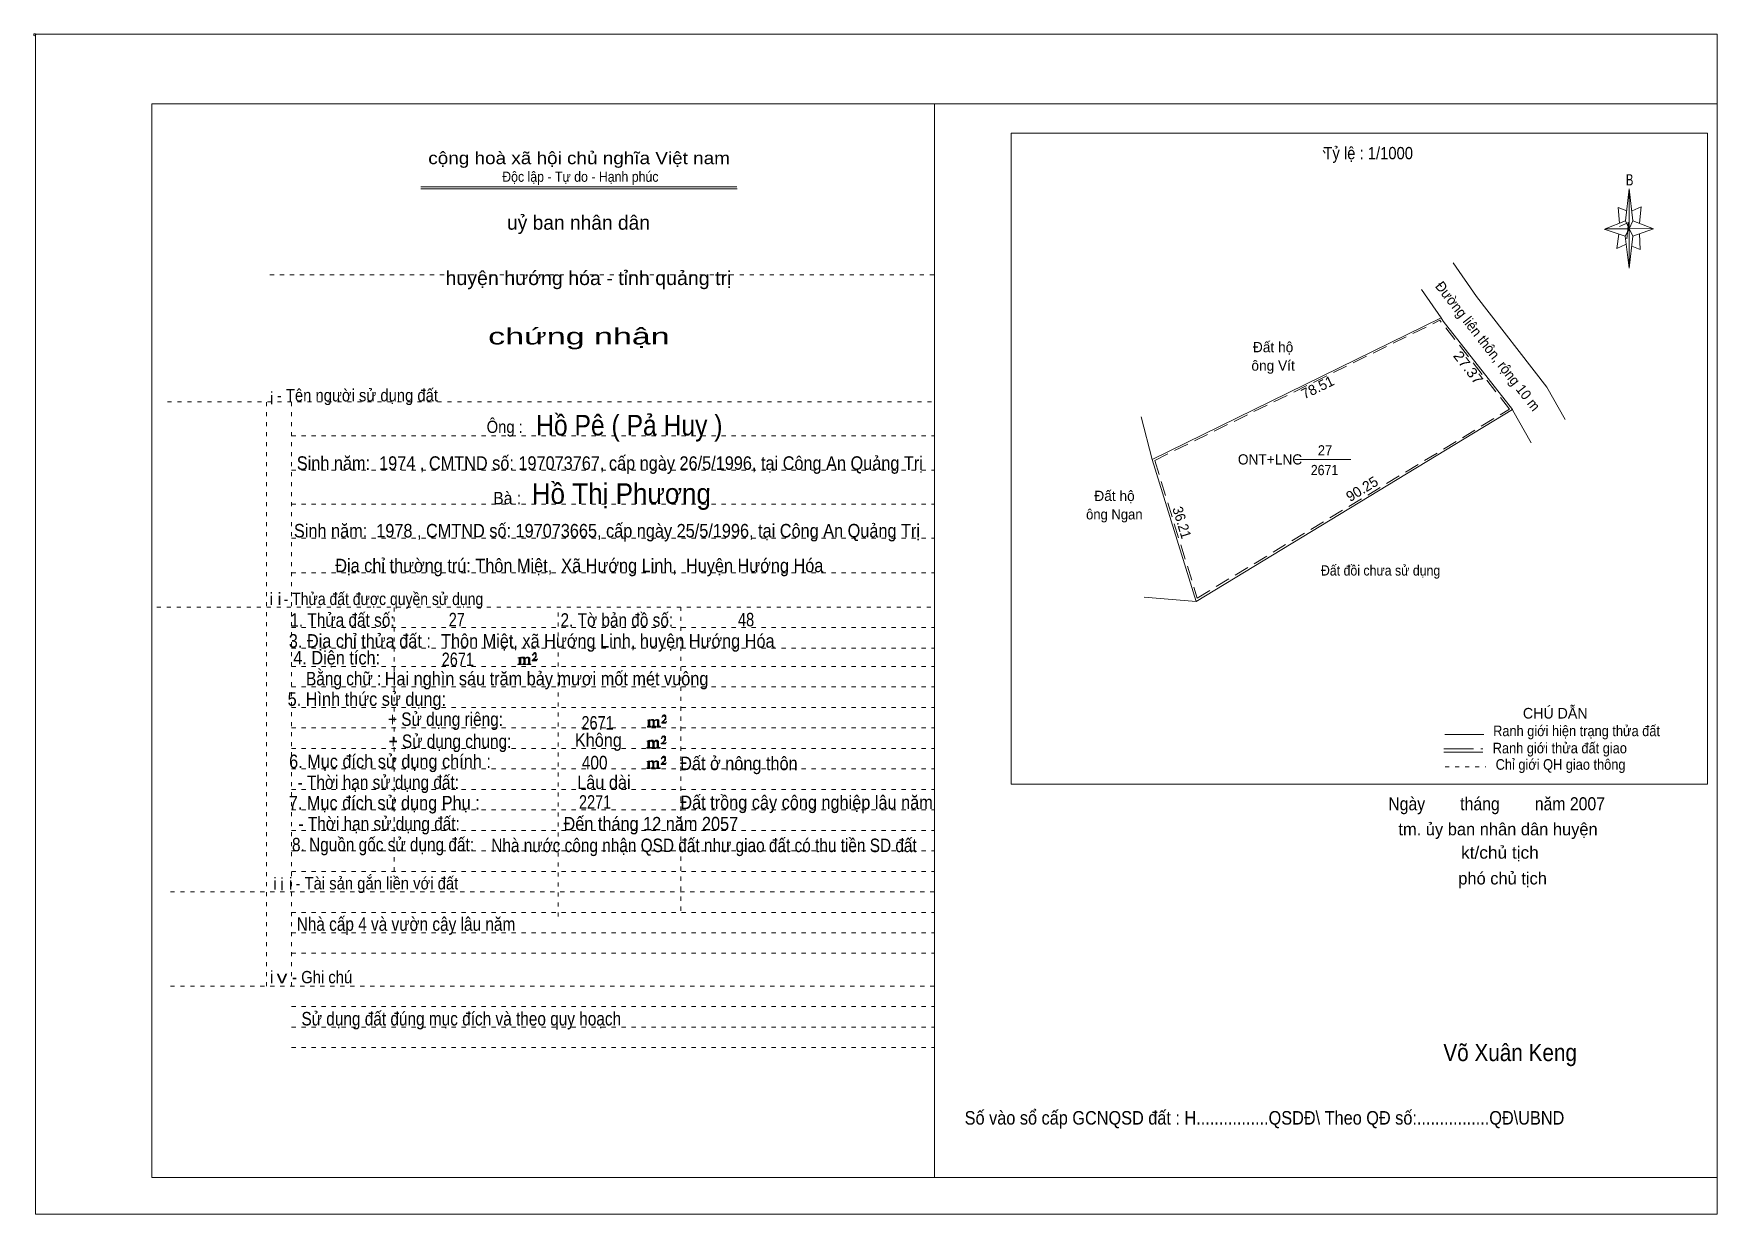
# Model space of a CAD drawing. Header units: centimetres. Extents: x -1.6 to 39.5, y -3.3 to 25.5.
import ezdxf
from ezdxf.enums import TextEntityAlignment as Align

# ---------------------------------------------------------------- set-up
doc = ezdxf.new("R2010")
doc.units = ezdxf.units.CM
doc.header["$LTSCALE"] = 0.12
for name, pattern in [('DOTTED', [1.5, 0.3, -1.2]), ('LONG_DASHED', [7.5, 6, -1.5]), ('MEDIUM_DASHED', [4.5, 3, -1.5])]:
    doc.linetypes.add(name, pattern=pattern)
for name, color, linetype, lineweight in [('1', 7, 'DOTTED', 13), ('10', 7, 'Continuous', 13), ('13', 7, 'Continuous', 13), ('4', 7, 'Continuous', 13), ('5', 7, 'Continuous', 13), ('50', 7, 'Continuous', 13)]:
    doc.layers.add(name, color=color, linetype=linetype, lineweight=lineweight)
doc.layers.add('30', color=7, linetype='Continuous')

msp = doc.modelspace()

# ---------------------------------------------------------------- hatches: boundary and pattern name
at = {"layer": '50'}
for points in [[(10.27, 10.13), (10.27, 10.12), (10.27, 10.11), (10.25, 10.11), (10.24, 10.11), (10.24, 10.1), (10.33, 10.1), (10.33, 10.11), (10.32, 10.11), (10.31, 10.11), (10.31, 10.12), (10.31, 10.13), (10.31, 10.24), (10.31, 10.25), (10.32, 10.26), (10.34, 10.26), (10.35, 10.26), (10.36, 10.26), (10.37, 10.25), (10.39, 10.22), (10.39, 10.13), (10.37, 10.12), (10.37, 10.11), (10.36, 10.11), (10.35, 10.11), (10.35, 10.1), (10.44, 10.1), (10.44, 10.11), (10.43, 10.11), (10.42, 10.11), (10.42, 10.12), (10.42, 10.13), (10.42, 10.24), (10.44, 10.26), (10.45, 10.26), (10.46, 10.26), (10.49, 10.26), (10.49, 10.25), (10.5, 10.24), (10.5, 10.22), (10.5, 10.13), (10.5, 10.12), (10.49, 10.11), (10.49, 10.11), (10.47, 10.11), (10.47, 10.1), (10.56, 10.1), (10.56, 10.11), (10.55, 10.11), (10.54, 10.11), (10.53, 10.12), (10.53, 10.13), (10.53, 10.2), (10.53, 10.25), (10.53, 10.26), (10.52, 10.27), (10.5, 10.28), (10.47, 10.28), (10.46, 10.28), (10.44, 10.27), (10.41, 10.25), (10.41, 10.26), (10.4, 10.28), (10.39, 10.28), (10.37, 10.28), (10.35, 10.28), (10.34, 10.28), (10.32, 10.26), (10.31, 10.26), (10.31, 10.25), (10.31, 10.25), (10.31, 10.26), (10.31, 10.28), (10.24, 10.26), (10.24, 10.26), (10.25, 10.26), (10.27, 10.25), (10.27, 10.24), (10.27, 10.23)], [(10.69, 10.19), (10.72, 10.24), (10.72, 10.24), (10.71, 10.22), (10.69, 10.22), (10.68, 10.22), (10.63, 10.22), (10.66, 10.26), (10.67, 10.27), (10.69, 10.28), (10.69, 10.3), (10.69, 10.32), (10.69, 10.34), (10.69, 10.35), (10.69, 10.37), (10.68, 10.38), (10.67, 10.38), (10.66, 10.39), (10.65, 10.39), (10.63, 10.38), (10.63, 10.38), (10.62, 10.37), (10.61, 10.35), (10.59, 10.33), (10.61, 10.33), (10.61, 10.35), (10.62, 10.35), (10.63, 10.36), (10.65, 10.36), (10.66, 10.36), (10.67, 10.35), (10.68, 10.35), (10.68, 10.32), (10.68, 10.3), (10.66, 10.28), (10.66, 10.26), (10.65, 10.25), (10.59, 10.2), (10.59, 10.19)], [(13.42, 8.61), (13.42, 8.6), (13.42, 8.59), (13.41, 8.59), (13.4, 8.59), (13.4, 8.57), (13.48, 8.57), (13.48, 8.59), (13.47, 8.59), (13.46, 8.59), (13.46, 8.6), (13.46, 8.61), (13.46, 8.72), (13.46, 8.73), (13.47, 8.74), (13.5, 8.74), (13.51, 8.74), (13.52, 8.74), (13.53, 8.73), (13.54, 8.69), (13.54, 8.61), (13.53, 8.6), (13.53, 8.59), (13.52, 8.59), (13.51, 8.59), (13.51, 8.57), (13.6, 8.57), (13.6, 8.59), (13.58, 8.59), (13.57, 8.59), (13.57, 8.6), (13.57, 8.61), (13.57, 8.72), (13.6, 8.74), (13.61, 8.74), (13.62, 8.74), (13.64, 8.74), (13.64, 8.73), (13.65, 8.72), (13.65, 8.69), (13.65, 8.61), (13.65, 8.6), (13.64, 8.59), (13.64, 8.59), (13.63, 8.59), (13.63, 8.57), (13.72, 8.57), (13.72, 8.59), (13.7, 8.59), (13.69, 8.59), (13.68, 8.6), (13.68, 8.61), (13.68, 8.68), (13.68, 8.73), (13.68, 8.74), (13.67, 8.75), (13.65, 8.76), (13.63, 8.76), (13.62, 8.76), (13.6, 8.75), (13.56, 8.73), (13.56, 8.74), (13.55, 8.76), (13.54, 8.76), (13.53, 8.76), (13.51, 8.76), (13.5, 8.76), (13.47, 8.74), (13.46, 8.74), (13.46, 8.73), (13.46, 8.73), (13.46, 8.74), (13.46, 8.76), (13.4, 8.74), (13.4, 8.74), (13.41, 8.74), (13.42, 8.73), (13.42, 8.72), (13.42, 8.71)], [(13.85, 8.67), (13.87, 8.72), (13.87, 8.72), (13.86, 8.69), (13.85, 8.69), (13.84, 8.69), (13.78, 8.69), (13.82, 8.74), (13.83, 8.75), (13.85, 8.76), (13.85, 8.78), (13.85, 8.79), (13.85, 8.82), (13.85, 8.83), (13.85, 8.85), (13.84, 8.86), (13.83, 8.86), (13.82, 8.87), (13.8, 8.87), (13.78, 8.86), (13.78, 8.86), (13.77, 8.85), (13.76, 8.83), (13.75, 8.81), (13.76, 8.81), (13.76, 8.83), (13.77, 8.83), (13.78, 8.84), (13.8, 8.84), (13.82, 8.84), (13.83, 8.83), (13.84, 8.83), (13.84, 8.79), (13.84, 8.78), (13.82, 8.76), (13.82, 8.74), (13.8, 8.73), (13.75, 8.68), (13.75, 8.67)], [(13.41, 8.09), (13.41, 8.08), (13.41, 8.07), (13.4, 8.07), (13.39, 8.07), (13.39, 8.06), (13.48, 8.06), (13.48, 8.07), (13.47, 8.07), (13.45, 8.07), (13.45, 8.08), (13.45, 8.09), (13.45, 8.2), (13.45, 8.21), (13.47, 8.23), (13.49, 8.23), (13.5, 8.23), (13.51, 8.23), (13.52, 8.21), (13.53, 8.18), (13.53, 8.09), (13.52, 8.08), (13.52, 8.07), (13.51, 8.07), (13.5, 8.07), (13.5, 8.06), (13.59, 8.06), (13.59, 8.07), (13.58, 8.07), (13.57, 8.07), (13.57, 8.08), (13.57, 8.09), (13.57, 8.2), (13.59, 8.23), (13.6, 8.23), (13.61, 8.23), (13.63, 8.23), (13.63, 8.21), (13.64, 8.2), (13.64, 8.18), (13.64, 8.09), (13.64, 8.08), (13.63, 8.07), (13.63, 8.07), (13.62, 8.07), (13.62, 8.06), (13.71, 8.06), (13.71, 8.07), (13.7, 8.07), (13.69, 8.07), (13.67, 8.08), (13.67, 8.09), (13.67, 8.17), (13.67, 8.21), (13.67, 8.23), (13.66, 8.24), (13.64, 8.25), (13.62, 8.25), (13.61, 8.25), (13.59, 8.24), (13.55, 8.21), (13.55, 8.23), (13.54, 8.25), (13.53, 8.25), (13.52, 8.25), (13.5, 8.25), (13.49, 8.25), (13.47, 8.23), (13.45, 8.23), (13.45, 8.21), (13.45, 8.21), (13.45, 8.23), (13.45, 8.25), (13.39, 8.23), (13.39, 8.23), (13.4, 8.23), (13.41, 8.21), (13.41, 8.2), (13.41, 8.19)], [(13.84, 8.16), (13.86, 8.2), (13.86, 8.2), (13.85, 8.18), (13.84, 8.18), (13.83, 8.18), (13.77, 8.18), (13.81, 8.23), (13.82, 8.24), (13.84, 8.25), (13.84, 8.27), (13.84, 8.28), (13.84, 8.3), (13.84, 8.31), (13.84, 8.34), (13.83, 8.35), (13.82, 8.35), (13.81, 8.36), (13.8, 8.36), (13.77, 8.35), (13.77, 8.35), (13.76, 8.34), (13.75, 8.31), (13.74, 8.29), (13.75, 8.29), (13.75, 8.31), (13.76, 8.31), (13.77, 8.33), (13.8, 8.33), (13.81, 8.33), (13.82, 8.31), (13.83, 8.31), (13.83, 8.28), (13.83, 8.27), (13.81, 8.25), (13.81, 8.23), (13.8, 8.21), (13.74, 8.17), (13.74, 8.16)], [(13.84, 7.66), (13.86, 7.71), (13.86, 7.71), (13.85, 7.68), (13.84, 7.68), (13.83, 7.68), (13.77, 7.68), (13.81, 7.73), (13.82, 7.74), (13.84, 7.75), (13.84, 7.77), (13.84, 7.78), (13.84, 7.81), (13.84, 7.82), (13.84, 7.84), (13.83, 7.85), (13.82, 7.85), (13.81, 7.86), (13.79, 7.86), (13.77, 7.85), (13.77, 7.85), (13.76, 7.84), (13.75, 7.82), (13.74, 7.8), (13.75, 7.8), (13.75, 7.82), (13.76, 7.82), (13.77, 7.83), (13.79, 7.83), (13.81, 7.83), (13.82, 7.82), (13.83, 7.82), (13.83, 7.78), (13.83, 7.77), (13.81, 7.75), (13.81, 7.73), (13.79, 7.72), (13.74, 7.67), (13.74, 7.66)], [(13.41, 7.6), (13.41, 7.59), (13.41, 7.58), (13.4, 7.58), (13.39, 7.58), (13.39, 7.56), (13.47, 7.56), (13.47, 7.58), (13.46, 7.58), (13.45, 7.58), (13.45, 7.59), (13.45, 7.6), (13.45, 7.71), (13.45, 7.72), (13.46, 7.73), (13.49, 7.73), (13.5, 7.73), (13.51, 7.73), (13.52, 7.72), (13.53, 7.68), (13.53, 7.6), (13.52, 7.59), (13.52, 7.58), (13.51, 7.58), (13.5, 7.58), (13.5, 7.56), (13.59, 7.56), (13.59, 7.58), (13.57, 7.58), (13.56, 7.58), (13.56, 7.59), (13.56, 7.6), (13.56, 7.71), (13.59, 7.73), (13.6, 7.73), (13.61, 7.73), (13.63, 7.73), (13.63, 7.72), (13.64, 7.71), (13.64, 7.68), (13.64, 7.6), (13.64, 7.59), (13.63, 7.58), (13.63, 7.58), (13.62, 7.58), (13.62, 7.56), (13.71, 7.56), (13.71, 7.58), (13.69, 7.58), (13.68, 7.58), (13.67, 7.59), (13.67, 7.6), (13.67, 7.67), (13.67, 7.72), (13.67, 7.73), (13.66, 7.74), (13.64, 7.75), (13.62, 7.75), (13.61, 7.75), (13.59, 7.74), (13.55, 7.72), (13.55, 7.73), (13.54, 7.75), (13.53, 7.75), (13.52, 7.75), (13.5, 7.75), (13.49, 7.75), (13.46, 7.73), (13.45, 7.73), (13.45, 7.72), (13.45, 7.72), (13.45, 7.73), (13.45, 7.75), (13.39, 7.73), (13.39, 7.73), (13.4, 7.73), (13.41, 7.72), (13.41, 7.71), (13.41, 7.7)]]:
    msp.add_hatch(color=256, dxfattribs=at).paths.add_polyline_path(points)

# ---------------------------------------------------------------- linework, layer by layer
at = {"layer": '1', "linetype": 'Continuous'}
for p, q in [((1.31, -2.42), (1.31, 23.78)), ((1.31, 23.78), (39.51, 23.78)), ((20.41, -2.42), (20.41, 23.78)), ((39.51, -2.42), (39.51, 23.78)), ((7.87, 21.76), (15.58, 21.76)), ((7.87, 21.71), (15.59, 21.71)), ((37.26, 20.55), (36.75, 20.72)), ((1.31, -2.42), (39.51, -2.42))]:
    msp.add_line(p, q, dxfattribs=at)
at = {"layer": '1'}
for p, q in [((4.19, 19.61), (20.41, 19.61)), ((1.69, 16.51), (20.41, 16.51)), ((4.11, 2.25), (4.11, 16.51)), ((4.72, 2.25), (4.72, 16.51)), ((4.72, 15.68), (20.41, 15.68)), ((4.72, 14.84), (20.41, 14.84)), ((4.72, 14.01), (20.41, 14.01)), ((4.72, 13.18), (20.41, 13.18)), ((4.72, 12.34), (20.41, 12.34)), ((1.43, 11.5), (20.41, 11.5)), ((7.22, 5.05), (7.22, 11.5)), ((11.22, 3.95), (11.22, 11.5)), ((14.22, 4.09), (14.22, 11.5)), ((4.72, 11), (20.41, 11)), ((4.72, 10.5), (20.41, 10.5)), ((4.72, 10.05), (20.41, 10.05)), ((4.72, 9.55), (20.41, 9.55)), ((4.72, 9.05), (20.41, 9.05)), ((4.72, 8.55), (20.41, 8.55)), ((4.72, 8.05), (20.41, 8.05)), ((4.72, 7.55), (20.41, 7.55)), ((4.72, 7.05), (20.41, 7.05)), ((4.72, 6.55), (20.41, 6.55)), ((4.72, 6.05), (20.41, 6.05)), ((4.72, 5.55), (20.41, 5.55)), ((4.72, 5.05), (20.41, 5.05)), ((1.76, 4.55), (20.41, 4.55)), ((4.72, 4.05), (20.41, 4.05)), ((4.72, 3.55), (20.41, 3.55)), ((4.72, 3.05), (20.41, 3.05)), ((1.76, 2.25), (20.41, 2.25)), ((4.72, 1.75), (20.41, 1.75)), ((4.72, 1.25), (20.41, 1.25)), ((4.72, 0.75), (20.41, 0.75))]:
    msp.add_line(p, q, dxfattribs=at)
at = {"layer": '1', "linetype": 'Continuous'}
msp.add_lwpolyline([(-1.53, -3.32), (39.51, -3.32), (39.51, 25.48), (-1.53, 25.48)], close=True, dxfattribs=at)
msp.add_lwpolyline([(37.27, 20.35), (37.06, 20.25), (37.11, 20.6)], dxfattribs=at)
at = {"layer": '10'}
for p, q in [((29.94, 22.58), (29.89, 22.64)), ((26.79, 11.64), (34.51, 16.32)), ((25.72, 15.1), (26.79, 11.64)), ((26.79, 11.64), (25.52, 11.74))]:
    msp.add_line(p, q, dxfattribs=at)
at = {"layer": '10', "linetype": 'MEDIUM_DASHED'}
msp.add_line((25.78, 15.08), (32.74, 18.5), dxfattribs=at)
at = {"layer": '10'}
for points in [[(35.8, 16.08), (35.35, 16.87), (33.63, 19.08), (33.06, 19.9)], [(34.51, 16.32), (32.82, 18.48), (32.77, 18.56), (32.29, 19.25)], [(25.45, 16.14), (25.72, 15.1), (32.77, 18.56)], [(34.51, 16.32), (34.52, 16.3), (34.97, 15.51)]]:
    msp.add_lwpolyline(points, dxfattribs=at)
at = {"layer": '10', "linetype": 'MEDIUM_DASHED'}
msp.add_lwpolyline([(25.78, 15.08), (26.82, 11.72), (34.44, 16.33), (32.74, 18.5)], dxfattribs=at)
at = {"layer": '13'}
msp.add_line((29.21, 15.1), (30.57, 15.1), dxfattribs=at)
at = {"layer": '4'}
for p, q in [((32.86, 8.39), (33.81, 8.39)), ((32.84, 7.96), (33.79, 7.96))]:
    msp.add_line(p, q, dxfattribs=at)
at = {"layer": '4', "linetype": 'LONG_DASHED'}
msp.add_line((32.84, 8.04), (33.79, 8.04), dxfattribs=at)
at = {"layer": '4', "linetype": 'DOTTED'}
msp.add_line((32.87, 7.6), (33.86, 7.6), dxfattribs=at)
at = {"layer": '4'}
msp.add_lwpolyline([(22.28, 23.07), (39.27, 23.07), (39.27, 7.18), (22.28, 7.18)], close=True, dxfattribs=at)
msp.add_circle((-1.55, 25.47), 0.025, dxfattribs=at)
at = {"layer": '5'}
for p, q in [((37.27, 20.93), (37.36, 21.71)), ((37.45, 20.55), (37.36, 19.77)), ((37.45, 20.93), (37.95, 20.73)), ((37.61, 20.61), (37.63, 20.23)), ((37.63, 20.23), (37.42, 20.31))]:
    msp.add_line(p, q, dxfattribs=at)
for points in [[(37.36, 21.71), (37.45, 20.93), (37.36, 20.73)], [(37.36, 20.73), (36.77, 20.73), (37.27, 20.93), (37.45, 20.55), (37.95, 20.73), (37.36, 20.75)], [(37.36, 20.73), (37.36, 19.77), (37.26, 20.55)]]:
    msp.add_lwpolyline(points, close=True, dxfattribs=at)
for points in [[(37.3, 21.17), (37.09, 21.25), (37.12, 20.87)], [(37.43, 21.17), (37.65, 21.27), (37.61, 20.87)], [(37.36, 20.73), (37.27, 20.93), (36.77, 20.73)], [(37.12, 20.79), (37.34, 20.89), (37.3, 20.49)], [(37.36, 20.73), (37.45, 20.55), (37.95, 20.73)]]:
    msp.add_lwpolyline(points, dxfattribs=at)
at = {"layer": '50'}
for points in [[(10.27, 10.13), (10.27, 10.12), (10.27, 10.11), (10.25, 10.11), (10.24, 10.11), (10.24, 10.1), (10.33, 10.1), (10.33, 10.11), (10.32, 10.11), (10.31, 10.11), (10.31, 10.12), (10.31, 10.13), (10.31, 10.24), (10.31, 10.25), (10.32, 10.26), (10.34, 10.26), (10.35, 10.26), (10.36, 10.26), (10.37, 10.25), (10.39, 10.22), (10.39, 10.13), (10.37, 10.12), (10.37, 10.11), (10.36, 10.11), (10.35, 10.11), (10.35, 10.1), (10.44, 10.1), (10.44, 10.11), (10.43, 10.11), (10.42, 10.11), (10.42, 10.12), (10.42, 10.13), (10.42, 10.24), (10.44, 10.26), (10.45, 10.26), (10.46, 10.26), (10.49, 10.26), (10.49, 10.25), (10.5, 10.24), (10.5, 10.22), (10.5, 10.13), (10.5, 10.12), (10.49, 10.11), (10.49, 10.11), (10.47, 10.11), (10.47, 10.1), (10.56, 10.1), (10.56, 10.11), (10.55, 10.11), (10.54, 10.11), (10.53, 10.12), (10.53, 10.13), (10.53, 10.2), (10.53, 10.25), (10.53, 10.26), (10.52, 10.27), (10.5, 10.28), (10.47, 10.28), (10.46, 10.28), (10.44, 10.27), (10.41, 10.25), (10.41, 10.26), (10.4, 10.28), (10.39, 10.28), (10.37, 10.28), (10.35, 10.28), (10.34, 10.28), (10.32, 10.26), (10.31, 10.26), (10.31, 10.25), (10.31, 10.25), (10.31, 10.26), (10.31, 10.28), (10.24, 10.26), (10.24, 10.26), (10.25, 10.26), (10.27, 10.25), (10.27, 10.24), (10.27, 10.23)], [(10.69, 10.19), (10.72, 10.24), (10.72, 10.24), (10.71, 10.22), (10.69, 10.22), (10.68, 10.22), (10.63, 10.22), (10.66, 10.26), (10.67, 10.27), (10.69, 10.28), (10.69, 10.3), (10.69, 10.32), (10.69, 10.34), (10.69, 10.35), (10.69, 10.37), (10.68, 10.38), (10.67, 10.38), (10.66, 10.39), (10.65, 10.39), (10.63, 10.38), (10.63, 10.38), (10.62, 10.37), (10.61, 10.35), (10.59, 10.33), (10.61, 10.33), (10.61, 10.35), (10.62, 10.35), (10.63, 10.36), (10.65, 10.36), (10.66, 10.36), (10.67, 10.35), (10.68, 10.35), (10.68, 10.32), (10.68, 10.3), (10.66, 10.28), (10.66, 10.26), (10.65, 10.25), (10.59, 10.2), (10.59, 10.19)], [(13.42, 8.61), (13.42, 8.6), (13.42, 8.59), (13.41, 8.59), (13.4, 8.59), (13.4, 8.57), (13.48, 8.57), (13.48, 8.59), (13.47, 8.59), (13.46, 8.59), (13.46, 8.6), (13.46, 8.61), (13.46, 8.72), (13.46, 8.73), (13.47, 8.74), (13.5, 8.74), (13.51, 8.74), (13.52, 8.74), (13.53, 8.73), (13.54, 8.69), (13.54, 8.61), (13.53, 8.6), (13.53, 8.59), (13.52, 8.59), (13.51, 8.59), (13.51, 8.57), (13.6, 8.57), (13.6, 8.59), (13.58, 8.59), (13.57, 8.59), (13.57, 8.6), (13.57, 8.61), (13.57, 8.72), (13.6, 8.74), (13.61, 8.74), (13.62, 8.74), (13.64, 8.74), (13.64, 8.73), (13.65, 8.72), (13.65, 8.69), (13.65, 8.61), (13.65, 8.6), (13.64, 8.59), (13.64, 8.59), (13.63, 8.59), (13.63, 8.57), (13.72, 8.57), (13.72, 8.59), (13.7, 8.59), (13.69, 8.59), (13.68, 8.6), (13.68, 8.61), (13.68, 8.68), (13.68, 8.73), (13.68, 8.74), (13.67, 8.75), (13.65, 8.76), (13.63, 8.76), (13.62, 8.76), (13.6, 8.75), (13.56, 8.73), (13.56, 8.74), (13.55, 8.76), (13.54, 8.76), (13.53, 8.76), (13.51, 8.76), (13.5, 8.76), (13.47, 8.74), (13.46, 8.74), (13.46, 8.73), (13.46, 8.73), (13.46, 8.74), (13.46, 8.76), (13.4, 8.74), (13.4, 8.74), (13.41, 8.74), (13.42, 8.73), (13.42, 8.72), (13.42, 8.71)], [(13.85, 8.67), (13.87, 8.72), (13.87, 8.72), (13.86, 8.69), (13.85, 8.69), (13.84, 8.69), (13.78, 8.69), (13.82, 8.74), (13.83, 8.75), (13.85, 8.76), (13.85, 8.78), (13.85, 8.79), (13.85, 8.82), (13.85, 8.83), (13.85, 8.85), (13.84, 8.86), (13.83, 8.86), (13.82, 8.87), (13.8, 8.87), (13.78, 8.86), (13.78, 8.86), (13.77, 8.85), (13.76, 8.83), (13.75, 8.81), (13.76, 8.81), (13.76, 8.83), (13.77, 8.83), (13.78, 8.84), (13.8, 8.84), (13.82, 8.84), (13.83, 8.83), (13.84, 8.83), (13.84, 8.79), (13.84, 8.78), (13.82, 8.76), (13.82, 8.74), (13.8, 8.73), (13.75, 8.68), (13.75, 8.67)], [(13.41, 8.09), (13.41, 8.08), (13.41, 8.07), (13.4, 8.07), (13.39, 8.07), (13.39, 8.06), (13.48, 8.06), (13.48, 8.07), (13.47, 8.07), (13.45, 8.07), (13.45, 8.08), (13.45, 8.09), (13.45, 8.2), (13.45, 8.21), (13.47, 8.23), (13.49, 8.23), (13.5, 8.23), (13.51, 8.23), (13.52, 8.21), (13.53, 8.18), (13.53, 8.09), (13.52, 8.08), (13.52, 8.07), (13.51, 8.07), (13.5, 8.07), (13.5, 8.06), (13.59, 8.06), (13.59, 8.07), (13.58, 8.07), (13.57, 8.07), (13.57, 8.08), (13.57, 8.09), (13.57, 8.2), (13.59, 8.23), (13.6, 8.23), (13.61, 8.23), (13.63, 8.23), (13.63, 8.21), (13.64, 8.2), (13.64, 8.18), (13.64, 8.09), (13.64, 8.08), (13.63, 8.07), (13.63, 8.07), (13.62, 8.07), (13.62, 8.06), (13.71, 8.06), (13.71, 8.07), (13.7, 8.07), (13.69, 8.07), (13.67, 8.08), (13.67, 8.09), (13.67, 8.17), (13.67, 8.21), (13.67, 8.23), (13.66, 8.24), (13.64, 8.25), (13.62, 8.25), (13.61, 8.25), (13.59, 8.24), (13.55, 8.21), (13.55, 8.23), (13.54, 8.25), (13.53, 8.25), (13.52, 8.25), (13.5, 8.25), (13.49, 8.25), (13.47, 8.23), (13.45, 8.23), (13.45, 8.21), (13.45, 8.21), (13.45, 8.23), (13.45, 8.25), (13.39, 8.23), (13.39, 8.23), (13.4, 8.23), (13.41, 8.21), (13.41, 8.2), (13.41, 8.19)], [(13.84, 8.16), (13.86, 8.2), (13.86, 8.2), (13.85, 8.18), (13.84, 8.18), (13.83, 8.18), (13.77, 8.18), (13.81, 8.23), (13.82, 8.24), (13.84, 8.25), (13.84, 8.27), (13.84, 8.28), (13.84, 8.3), (13.84, 8.31), (13.84, 8.34), (13.83, 8.35), (13.82, 8.35), (13.81, 8.36), (13.8, 8.36), (13.77, 8.35), (13.77, 8.35), (13.76, 8.34), (13.75, 8.31), (13.74, 8.29), (13.75, 8.29), (13.75, 8.31), (13.76, 8.31), (13.77, 8.33), (13.8, 8.33), (13.81, 8.33), (13.82, 8.31), (13.83, 8.31), (13.83, 8.28), (13.83, 8.27), (13.81, 8.25), (13.81, 8.23), (13.8, 8.21), (13.74, 8.17), (13.74, 8.16)], [(13.84, 7.66), (13.86, 7.71), (13.86, 7.71), (13.85, 7.68), (13.84, 7.68), (13.83, 7.68), (13.77, 7.68), (13.81, 7.73), (13.82, 7.74), (13.84, 7.75), (13.84, 7.77), (13.84, 7.78), (13.84, 7.81), (13.84, 7.82), (13.84, 7.84), (13.83, 7.85), (13.82, 7.85), (13.81, 7.86), (13.79, 7.86), (13.77, 7.85), (13.77, 7.85), (13.76, 7.84), (13.75, 7.82), (13.74, 7.8), (13.75, 7.8), (13.75, 7.82), (13.76, 7.82), (13.77, 7.83), (13.79, 7.83), (13.81, 7.83), (13.82, 7.82), (13.83, 7.82), (13.83, 7.78), (13.83, 7.77), (13.81, 7.75), (13.81, 7.73), (13.79, 7.72), (13.74, 7.67), (13.74, 7.66)], [(13.41, 7.6), (13.41, 7.59), (13.41, 7.58), (13.4, 7.58), (13.39, 7.58), (13.39, 7.56), (13.47, 7.56), (13.47, 7.58), (13.46, 7.58), (13.45, 7.58), (13.45, 7.59), (13.45, 7.6), (13.45, 7.71), (13.45, 7.72), (13.46, 7.73), (13.49, 7.73), (13.5, 7.73), (13.51, 7.73), (13.52, 7.72), (13.53, 7.68), (13.53, 7.6), (13.52, 7.59), (13.52, 7.58), (13.51, 7.58), (13.5, 7.58), (13.5, 7.56), (13.59, 7.56), (13.59, 7.58), (13.57, 7.58), (13.56, 7.58), (13.56, 7.59), (13.56, 7.6), (13.56, 7.71), (13.59, 7.73), (13.6, 7.73), (13.61, 7.73), (13.63, 7.73), (13.63, 7.72), (13.64, 7.71), (13.64, 7.68), (13.64, 7.6), (13.64, 7.59), (13.63, 7.58), (13.63, 7.58), (13.62, 7.58), (13.62, 7.56), (13.71, 7.56), (13.71, 7.58), (13.69, 7.58), (13.68, 7.58), (13.67, 7.59), (13.67, 7.6), (13.67, 7.67), (13.67, 7.72), (13.67, 7.73), (13.66, 7.74), (13.64, 7.75), (13.62, 7.75), (13.61, 7.75), (13.59, 7.74), (13.55, 7.72), (13.55, 7.73), (13.54, 7.75), (13.53, 7.75), (13.52, 7.75), (13.5, 7.75), (13.49, 7.75), (13.46, 7.73), (13.45, 7.73), (13.45, 7.72), (13.45, 7.72), (13.45, 7.73), (13.45, 7.75), (13.39, 7.73), (13.39, 7.73), (13.4, 7.73), (13.41, 7.72), (13.41, 7.71), (13.41, 7.7)]]:
    msp.add_lwpolyline(points, close=True, dxfattribs=at)

# ---------------------------------------------------------------- texts
at = {"layer": '1'}
for s, height, width, p in [('cộng hoà xã hội chủ nghĩa Việt nam', 0.3, 1.15, (11.735, 22.31)), ('Độc lập - Tự do - Hạnh phúc', 0.25, 0.9, (11.765, 21.88)), ('chứng nhận', 0.4, 1.55, (11.73, 17.91)), ('- Tên người sử dụng đất', 0.3, 0.9, (6.325, 16.52)), ('- Thửa đất được quyền sử dụng', 0.3, 0.85, (6.96, 11.55)), ('- Tài sản gắn liền với đất ', 0.3, 0.9, (6.85, 4.61)), ('v', 0.3, 1.3, (4.485, 2.32)), ('- Ghi chú', 0.3, 0.9, (5.465, 2.32))]:
    msp.add_text(s, height=height, dxfattribs=dict(at, width=width)).set_placement(p, align=Align.CENTER)
for s, height, p in [('uỷ ban nhân dân', 0.35, (11.72, 20.71)), ('i', 0.3, (4.235, 16.45)), ('i', 0.3, (4.225, 11.55)), ('i', 0.3, (4.425, 11.55)), ('i', 0.3, (4.315, 4.6)), ('i', 0.3, (4.485, 4.59)), ('i', 0.3, (4.695, 4.6)), ('i', 0.3, (4.235, 2.32))]:
    msp.add_text(s, height=height, dxfattribs=at).set_placement(p, align=Align.CENTER)
at = {"layer": '10'}
for s, height, width, p in [('Tỷ lệ : 1/1000', 0.3, 0.9, (30.99, 22.43)), ('Hồ Pê ( Pả Huy )', 0.5, 0.9, (12.96, 15.69)), ('Hồ Thị Phương', 0.5, 0.95, (12.765, 14.02)), ('ông Ngan', 0.25, 0.95, (24.795, 13.64)), ('Đất đồi chưa sử dụng ', 0.25, 0.9, (31.335, 12.27)), ('Võ Xuân Keng', 0.42, 0.9, (34.455, 0.42))]:
    msp.add_text(s, height=height, dxfattribs=dict(at, width=width)).set_placement(p, align=Align.CENTER)
at = {"layer": '10', "width": 0.95}
msp.add_text('Đường liên thôn, rộng 10 m ', height=0.25, rotation=308.04, dxfattribs=at).set_placement((33.839, 17.757), align=Align.CENTER)
at = {"layer": '10'}
for s, p in [('Đất hộ', (28.67, 17.72)), ('ông Vít', (28.67, 17.27)), ('Đất hộ', (24.8, 14.09))]:
    msp.add_text(s, height=0.25, dxfattribs=at).set_placement(p, align=Align.CENTER)
msp.add_text('ONT+LNC', height=0.25, dxfattribs=at).set_placement((29.38, 14.98), align=Align.RIGHT)
for s, width, p in [('27', 0.95, (29.76, 15.2)), ('2671', 0.9, (29.59, 14.72))]:
    msp.add_text(s, height=0.25, dxfattribs=dict(at, width=width)).set_placement(p)
at = {"layer": '30'}
for s, rotation, width, p in [('27.37', 307.921, 1.1, (33.333, 17.267)), ('36.21', 287.154, 0.95, (26.325, 13.527))]:
    msp.add_text(s, height=0.25, rotation=rotation, dxfattribs=dict(at, width=width)).set_placement(p, align=Align.CENTER)
for s, rotation, p in [('78.51', 26.108, (29.81, 16.751)), ('90.25', 31.252, (30.905, 14.278))]:
    msp.add_text(s, height=0.25, rotation=rotation, dxfattribs=at).set_placement(p, align=Align.CENTER)
at = {"layer": '4'}
msp.add_text('CHÚ DẪN', height=0.2591, dxfattribs=at).set_placement((35.555, 8.78), align=Align.CENTER)
at = {"layer": '4', "width": 0.9}
for s, p in [('Ranh giới hiện trạng thửa đất', (36.075, 8.35)), ('Ranh giới thửa đất giao ', (35.71, 7.93)), ('Chỉ giới QH giao thông', (35.685, 7.53))]:
    msp.add_text(s, height=0.2591, dxfattribs=at).set_placement(p, align=Align.CENTER)
at = {"layer": '5', "width": 0.75}
msp.add_text('B', height=0.276, dxfattribs=at).set_placement((37.37, 21.79), align=Align.CENTER)
at = {"layer": '50'}
for s, height, width, p in [('  huyện hướng hóa - tỉnh quảng trị', 0.34, 1.05, (11.83, 19.36)), ('Ông :', 0.3, 0.9, (9.92, 15.75)), ('Sinh năm:  1974 , CMTND số: 197073767, cấp ngày 26/5/1996, tại Công An Quảng Trị', 0.33, 0.9, (12.485, 14.85)), ('Bà :', 0.3, 0.95, (9.98, 14.01)), ('Sinh năm:  1978 , CMTND số: 197073665, cấp ngày 25/5/1996, tại Công An Quảng Trị', 0.33, 0.9, (12.415, 13.2)), ('Địa chỉ thường trú: Thôn Miệt,  Xã Hướng Linh,  Huyện Hướng Hóa', 0.33, 0.9, (11.74, 12.35)), ('1. Thửa đất số:  ', 0.33, 0.85, (6.065, 11.02)), ('27', 0.33, 0.8, (8.75, 11.03)), ('2. Tờ bản đồ số:  ', 0.33, 0.85, (12.76, 11.02)), ('48', 0.33, 0.8, (15.81, 11.03)), ('3. Địa chỉ thửa đất : ', 0.33, 0.9, (6.44, 10.51)), ('Thôn Miệt, xã Hướng Linh, huyện Hướng Hóa', 0.33, 0.9, (12.435, 10.51)), ('4. Diện tích: ', 0.33, 0.9, (5.875, 10.1)), ('2671', 0.33, 0.8, (8.775, 10.06)), ('Bằng chữ :', 0.33, 0.85, (5.99, 9.59)), ('Hai nghìn sáu trăm bảy mươi mốt mét vuông', 0.33, 0.9, (10.94, 9.59)), ('5. Hình thức sử dụng:', 0.33, 0.9, (6.555, 9.09)), ('+ Sử dụng riêng:', 0.33, 0.85, (8.475, 8.6)), ('2671', 0.33, 0.8, (12.185, 8.51)), ('+ Sử dụng chung:', 0.33, 0.85, (8.585, 8.06)), ('Không', 0.33, 0.9, (12.205, 8.09)), ('6. Mục đích sử dụng chính :', 0.33, 0.9, (7.12, 7.57)), ('400', 0.33, 0.85, (12.115, 7.54)), ('Đất ở nông thôn', 0.33, 0.9, (15.635, 7.52)), ('- Thời hạn sử dụng đất:', 0.33, 0.85, (6.835, 7.06)), ('Lâu dài', 0.33, 0.9, (12.34, 7.06)), ('7. Mục đích sử dụng Phụ :', 0.33, 0.9, (6.98, 6.56)), ('2271', 0.33, 0.8, (12.125, 6.58)), ('Đất trồng cây công nghiệp lâu năm', 0.33, 0.9, (17.285, 6.57)), ('Ngày        tháng        năm 2007', 0.32, 0.9, (34.125, 6.54)), ('- Thời hạn sử dụng đất:', 0.33, 0.85, (6.855, 6.05)), ('Đến tháng 12 năm 2057', 0.33, 0.9, (13.485, 6.05)), ('8. Nguồn gốc sử dụng đất:', 0.33, 0.85, (6.95, 5.54)), ('Nhà nước công nhận QSD đất như giao đất có thu tiền SD đất ', 0.33, 0.85, (14.835, 5.52)), ('kt/chủ tịch', 0.3, 1.05, (34.205, 5.36)), ('Nhà cấp 4 và vườn cây lâu năm', 0.33, 0.85, (7.51, 3.6)), ('Sử dụng đất đúng mục đích và theo quy hoạch', 0.33, 0.85, (8.86, 1.29)), ('Số vào sổ cấp GCNQSD đất : H................QSDĐ\\ Theo QĐ số:................QĐ\\UBND', 0.33, 0.9, (28.46, -1.13))]:
    msp.add_text(s, height=height, dxfattribs=dict(at, width=width)).set_placement(p, align=Align.CENTER)
for s, p in [('tm. ủy ban nhân dân huyện ', (34.215, 5.93)), ('phó chủ tịch', (34.27, 4.73))]:
    msp.add_text(s, height=0.3, dxfattribs=at).set_placement(p, align=Align.CENTER)

doc.saveas('drawing.dxf')
